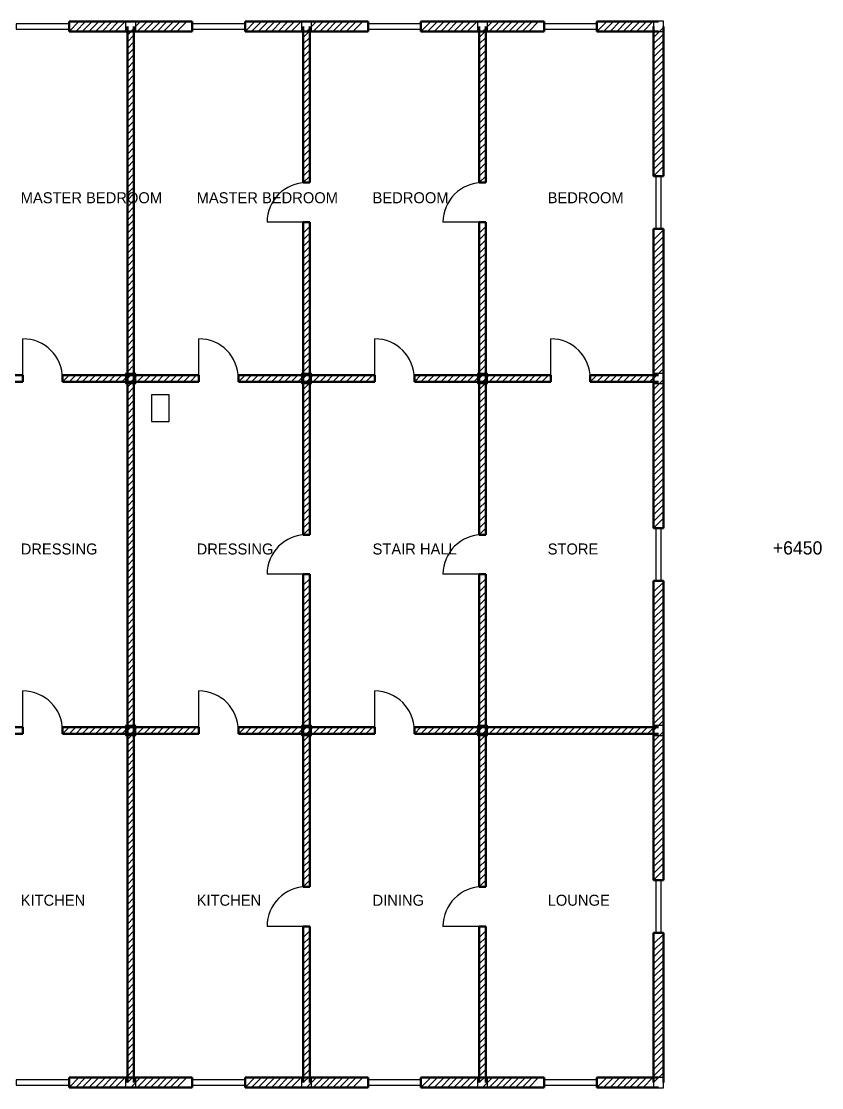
# Model space of a CAD drawing. Header units: millimetres. Extents: x -115 to 209599, y -4269 to 24115.
# Drawn here: x 81514 to 99711, y -115 to 24115 of the extents above; entities that cross this region are included whole.
import ezdxf

# ---------------------------------------------------------------- set-up
doc = ezdxf.new("R2010")
doc.units = ezdxf.units.MM
for name, color, linetype in [('COLUMN', 5, 'CONTINUOUS'), ('DOOR', 3, 'CONTINUOUS'), ('SANITARY', 7, 'CONTINUOUS'), ('TEXT', 6, 'CONTINUOUS'), ('WALL', 4, 'CONTINUOUS'), ('WIND', 2, 'CONTINUOUS')]:
    doc.layers.add(name, color=color, linetype=linetype)

msp = doc.modelspace()

# ---------------------------------------------------------------- linework, layer by layer
at = {"layer": 'COLUMN'}
for points in [[(83885, 23885), (84115, 23885), (84115, 24115), (83885, 24115)], [(87885, 23885), (88115, 23885), (88115, 24115), (87885, 24115)], [(91885, 23885), (92115, 23885), (92115, 24115), (91885, 24115)], [(95885, 23885), (96115, 23885), (96115, 24115), (95885, 24115)], [(83885, 15885), (84115, 15885), (84115, 16115), (83885, 16115)], [(87885, 15885), (88115, 15885), (88115, 16115), (87885, 16115)], [(91885, 15885), (92115, 15885), (92115, 16115), (91885, 16115)], [(95885, 15885), (96115, 15885), (96115, 16115), (95885, 16115)], [(83885, 7885), (84115, 7885), (84115, 8115), (83885, 8115)], [(87885, 7885), (88115, 7885), (88115, 8115), (87885, 8115)], [(91885, 7885), (92115, 7885), (92115, 8115), (91885, 8115)], [(95885, 7885), (96115, 7885), (96115, 8115), (95885, 8115)], [(83885, -115), (84115, -115), (84115, 115), (83885, 115)], [(87885, -115), (88115, -115), (88115, 115), (87885, 115)], [(91885, -115), (92115, -115), (92115, 115), (91885, 115)], [(95885, -115), (96115, -115), (96115, 115), (95885, 115)]]:
    msp.add_lwpolyline(points, close=True, dxfattribs=at)
at = {"layer": 'DOOR'}
for p, q in [((88000, 19550), (87100, 19550)), ((92000, 19550), (91100, 19550)), ((81550, 16000), (81550, 16900)), ((85550, 16000), (85550, 16900)), ((89550, 16000), (89550, 16900)), ((93550, 16000), (93550, 16900)), ((88000, 11550), (87100, 11550)), ((92000, 11550), (91100, 11550)), ((81550, 8000), (81550, 8900)), ((85550, 8000), (85550, 8900)), ((89550, 8000), (89550, 8900)), ((88000, 3550), (87100, 3550)), ((92000, 3550), (91100, 3550))]:
    msp.add_line(p, q, dxfattribs=at)
for centre, start, end in [((88000, 19550), 90, 180), ((92000, 19550), 90, 180), ((81550, 16000), 0, 90), ((85550, 16000), 0, 90), ((89550, 16000), 0, 90), ((93550, 16000), 0, 90), ((88000, 11550), 90, 180), ((92000, 11550), 90, 180), ((81550, 8000), 0, 90), ((85550, 8000), 0, 90), ((89550, 8000), 0, 90), ((88000, 3550), 90, 180), ((92000, 3550), 90, 180)]:
    msp.add_arc(centre, 900, start, end, dxfattribs=at)
at = {"layer": 'SANITARY'}
msp.add_lwpolyline([(84475, 15025), (84875, 15025), (84875, 15625), (84475, 15625)], close=True, dxfattribs=at)
at = {"layer": 'WALL', "lineweight": 50}
for p, q in [((84000, 24112.5), (82600, 24112.5)), ((82600, 23887.5), (82600, 24112.5)), ((83925, 16000), (83925, 24000)), ((85400, 24112.5), (84000, 24112.5)), ((84075, 24000), (84075, 16000)), ((85400, 23887.5), (85400, 24112.5)), ((88000, 24112.5), (86600, 24112.5)), ((86600, 23887.5), (86600, 24112.5)), ((87925, 20450), (87925, 24000)), ((89400, 24112.5), (88000, 24112.5)), ((88075, 24000), (88075, 20450)), ((89400, 23887.5), (89400, 24112.5)), ((92000, 24112.5), (90600, 24112.5)), ((90600, 23887.5), (90600, 24112.5)), ((91925, 20450), (91925, 24000)), ((93400, 24112.5), (92000, 24112.5)), ((92075, 24000), (92075, 20450)), ((93400, 23887.5), (93400, 24112.5)), ((96000, 24112.5), (94600, 24112.5)), ((94600, 23887.5), (94600, 24112.5)), ((95887.5, 20600), (95887.5, 24000)), ((96112.5, 24000), (96112.5, 20600)), ((82600, 23887.5), (84000, 23887.5)), ((84000, 23887.5), (85400, 23887.5)), ((86600, 23887.5), (88000, 23887.5)), ((88000, 23887.5), (89400, 23887.5)), ((90600, 23887.5), (92000, 23887.5)), ((92000, 23887.5), (93400, 23887.5)), ((94600, 23887.5), (96000, 23887.5)), ((95887.5, 20600), (96112.5, 20600)), ((87925, 20450), (88075, 20450)), ((91925, 20450), (92075, 20450)), ((87925, 16000), (87925, 19550)), ((87925, 19550), (88075, 19550)), ((88075, 19550), (88075, 16000)), ((91925, 16000), (91925, 19550)), ((91925, 19550), (92075, 19550)), ((92075, 19550), (92075, 16000)), ((95887.5, 16000), (95887.5, 19400)), ((95887.5, 19400), (96112.5, 19400)), ((96112.5, 19400), (96112.5, 16000)), ((81550, 16075), (80000, 16075)), ((81550, 15925), (81550, 16075)), ((84000, 16075), (82450, 16075)), ((82450, 15925), (82450, 16075)), ((83925, 8000), (83925, 16000)), ((85550, 16075), (84000, 16075)), ((84075, 16000), (84075, 8000)), ((85550, 15925), (85550, 16075)), ((88000, 16075), (86450, 16075)), ((86450, 15925), (86450, 16075)), ((87925, 12450), (87925, 16000)), ((89550, 16075), (88000, 16075)), ((88075, 16000), (88075, 12450)), ((89550, 15925), (89550, 16075)), ((92000, 16075), (90450, 16075)), ((90450, 15925), (90450, 16075)), ((91925, 12450), (91925, 16000)), ((93550, 16075), (92000, 16075)), ((92075, 16000), (92075, 12450)), ((93550, 15925), (93550, 16075)), ((96000, 16075), (94450, 16075)), ((94450, 15925), (94450, 16075)), ((95887.5, 12600), (95887.5, 16000)), ((96112.5, 16000), (96112.5, 12600)), ((80000, 15925), (81550, 15925)), ((82450, 15925), (84000, 15925)), ((84000, 15925), (85550, 15925)), ((86450, 15925), (88000, 15925)), ((88000, 15925), (89550, 15925)), ((90450, 15925), (92000, 15925)), ((92000, 15925), (93550, 15925)), ((94450, 15925), (96000, 15925)), ((95887.5, 12600), (96112.5, 12600)), ((87925, 12450), (88075, 12450)), ((91925, 12450), (92075, 12450)), ((87925, 8000), (87925, 11550)), ((87925, 11550), (88075, 11550)), ((88075, 11550), (88075, 8000)), ((91925, 8000), (91925, 11550)), ((91925, 11550), (92075, 11550)), ((92075, 11550), (92075, 8000)), ((95887.5, 8000), (95887.5, 11400)), ((95887.5, 11400), (96112.5, 11400)), ((96112.5, 11400), (96112.5, 8000)), ((81550, 8075), (80000, 8075)), ((81550, 7925), (81550, 8075)), ((84000, 8075), (82450, 8075)), ((82450, 7925), (82450, 8075)), ((83925, 0), (83925, 8000)), ((85550, 8075), (84000, 8075)), ((84075, 8000), (84075, 0)), ((85550, 7925), (85550, 8075)), ((88000, 8075), (86450, 8075)), ((86450, 7925), (86450, 8075)), ((87925, 4450), (87925, 8000)), ((89550, 8075), (88000, 8075)), ((88075, 8000), (88075, 4450)), ((89550, 7925), (89550, 8075)), ((92000, 8075), (90450, 8075)), ((90450, 7925), (90450, 8075)), ((91925, 4450), (91925, 8000)), ((96000, 8075), (92000, 8075)), ((92075, 8000), (92075, 4450)), ((95887.5, 4600), (95887.5, 8000)), ((96112.5, 8000), (96112.5, 4600)), ((80000, 7925), (81550, 7925)), ((82450, 7925), (84000, 7925)), ((84000, 7925), (85550, 7925)), ((86450, 7925), (88000, 7925)), ((88000, 7925), (89550, 7925)), ((90450, 7925), (92000, 7925)), ((92000, 7925), (96000, 7925)), ((87925, 4450), (88075, 4450)), ((91925, 4450), (92075, 4450)), ((95887.5, 4600), (96112.5, 4600)), ((87925, 0), (87925, 3550)), ((87925, 3550), (88075, 3550)), ((88075, 3550), (88075, 0)), ((91925, 0), (91925, 3550)), ((91925, 3550), (92075, 3550)), ((92075, 3550), (92075, 0)), ((95887.5, 0), (95887.5, 3400)), ((95887.5, 3400), (96112.5, 3400)), ((96112.5, 3400), (96112.5, 0)), ((84000, 112.5), (82600, 112.5)), ((82600, -112.5), (82600, 112.5)), ((85400, 112.5), (84000, 112.5)), ((85400, -112.5), (85400, 112.5)), ((88000, 112.5), (86600, 112.5)), ((86600, -112.5), (86600, 112.5)), ((89400, 112.5), (88000, 112.5)), ((89400, -112.5), (89400, 112.5)), ((92000, 112.5), (90600, 112.5)), ((90600, -112.5), (90600, 112.5)), ((93400, 112.5), (92000, 112.5)), ((93400, -112.5), (93400, 112.5)), ((96000, 112.5), (94600, 112.5)), ((94600, -112.5), (94600, 112.5)), ((82600, -112.5), (84000, -112.5)), ((84000, -112.5), (85400, -112.5)), ((86600, -112.5), (88000, -112.5)), ((88000, -112.5), (89400, -112.5)), ((90600, -112.5), (92000, -112.5)), ((92000, -112.5), (93400, -112.5)), ((94600, -112.5), (96000, -112.5))]:
    msp.add_line(p, q, dxfattribs=at)
at = {"layer": 'WALL'}
for p, q in [((82600, 23887.5), (82825, 24112.5)), ((82750, 23887.5), (82975, 24112.5)), ((82900, 23887.5), (83125, 24112.5)), ((83050, 23887.5), (83275, 24112.5)), ((83200, 23887.5), (83425, 24112.5)), ((83350, 23887.5), (83575, 24112.5)), ((83500, 23887.5), (83725, 24112.5)), ((83650, 23887.5), (83875, 24112.5)), ((84000, 23887.5), (84225, 24112.5)), ((84150, 23887.5), (84375, 24112.5)), ((84300, 23887.5), (84525, 24112.5)), ((84450, 23887.5), (84675, 24112.5)), ((84600, 23887.5), (84825, 24112.5)), ((84750, 23887.5), (84975, 24112.5)), ((84900, 23887.5), (85125, 24112.5)), ((85050, 23887.5), (85275, 24112.5)), ((86600, 23887.5), (86825, 24112.5)), ((86750, 23887.5), (86975, 24112.5)), ((86900, 23887.5), (87125, 24112.5)), ((87050, 23887.5), (87275, 24112.5)), ((87200, 23887.5), (87425, 24112.5)), ((87350, 23887.5), (87575, 24112.5)), ((87500, 23887.5), (87725, 24112.5)), ((87650, 23887.5), (87875, 24112.5)), ((88000, 23887.5), (88225, 24112.5)), ((88150, 23887.5), (88375, 24112.5)), ((88300, 23887.5), (88525, 24112.5)), ((88450, 23887.5), (88675, 24112.5)), ((88600, 23887.5), (88825, 24112.5)), ((88750, 23887.5), (88975, 24112.5)), ((88900, 23887.5), (89125, 24112.5)), ((89050, 23887.5), (89275, 24112.5)), ((90600, 23887.5), (90825, 24112.5)), ((90750, 23887.5), (90975, 24112.5)), ((90900, 23887.5), (91125, 24112.5)), ((91050, 23887.5), (91275, 24112.5)), ((91200, 23887.5), (91425, 24112.5)), ((91350, 23887.5), (91575, 24112.5)), ((91500, 23887.5), (91725, 24112.5)), ((91650, 23887.5), (91875, 24112.5)), ((92000, 23887.5), (92225, 24112.5)), ((92150, 23887.5), (92375, 24112.5)), ((92300, 23887.5), (92525, 24112.5)), ((92450, 23887.5), (92675, 24112.5)), ((92600, 23887.5), (92825, 24112.5)), ((92750, 23887.5), (92975, 24112.5)), ((92900, 23887.5), (93125, 24112.5)), ((93050, 23887.5), (93275, 24112.5)), ((94600, 23887.5), (94825, 24112.5)), ((94750, 23887.5), (94975, 24112.5)), ((94900, 23887.5), (95125, 24112.5)), ((95050, 23887.5), (95275, 24112.5)), ((95200, 23887.5), (95425, 24112.5)), ((95350, 23887.5), (95575, 24112.5)), ((95500, 23887.5), (95725, 24112.5)), ((95650, 23887.5), (95875, 24112.5)), ((83925, 23800), (84075, 23950)), ((83925, 23650), (84075, 23800)), ((87925, 23750), (88075, 23900)), ((87925, 23600), (88075, 23750)), ((91925, 23750), (92075, 23900)), ((91925, 23600), (92075, 23750)), ((95887.5, 23750), (96112.5, 23975)), ((95887.5, 23600), (96112.5, 23825)), ((83925, 23500), (84075, 23650)), ((87925, 23450), (88075, 23600)), ((91925, 23450), (92075, 23600)), ((95887.5, 23450), (96112.5, 23675)), ((95887.5, 23300), (96112.5, 23525)), ((83925, 23350), (84075, 23500)), ((83925, 23200), (84075, 23350)), ((87925, 23300), (88075, 23450)), ((87925, 23150), (88075, 23300)), ((91925, 23300), (92075, 23450)), ((91925, 23150), (92075, 23300)), ((95887.5, 23150), (96112.5, 23375)), ((83925, 23050), (84075, 23200)), ((83925, 22900), (84075, 23050)), ((87925, 23000), (88075, 23150)), ((91925, 23000), (92075, 23150)), ((95887.5, 23000), (96112.5, 23225)), ((95887.5, 22850), (96112.5, 23075)), ((83925, 22750), (84075, 22900)), ((87925, 22850), (88075, 23000)), ((87925, 22700), (88075, 22850)), ((91925, 22850), (92075, 23000)), ((91925, 22700), (92075, 22850)), ((95887.5, 22700), (96112.5, 22925)), ((83925, 22600), (84075, 22750)), ((83925, 22450), (84075, 22600)), ((87925, 22550), (88075, 22700)), ((87925, 22400), (88075, 22550)), ((91925, 22550), (92075, 22700)), ((91925, 22400), (92075, 22550)), ((95887.5, 22550), (96112.5, 22775)), ((95887.5, 22400), (96112.5, 22625)), ((83925, 22300), (84075, 22450)), ((83925, 22150), (84075, 22300)), ((87925, 22250), (88075, 22400)), ((91925, 22250), (92075, 22400)), ((95887.5, 22250), (96112.5, 22475)), ((95887.5, 22100), (96112.5, 22325)), ((83925, 22000), (84075, 22150)), ((87925, 22100), (88075, 22250)), ((87925, 21950), (88075, 22100)), ((91925, 22100), (92075, 22250)), ((91925, 21950), (92075, 22100)), ((95887.5, 21950), (96112.5, 22175)), ((83925, 21850), (84075, 22000)), ((83925, 21700), (84075, 21850)), ((87925, 21800), (88075, 21950)), ((91925, 21800), (92075, 21950)), ((95887.5, 21800), (96112.5, 22025)), ((95887.5, 21650), (96112.5, 21875)), ((83925, 21550), (84075, 21700)), ((87925, 21650), (88075, 21800)), ((87925, 21500), (88075, 21650)), ((91925, 21650), (92075, 21800)), ((91925, 21500), (92075, 21650)), ((95887.5, 21500), (96112.5, 21725)), ((95887.5, 21350), (96112.5, 21575)), ((83925, 21400), (84075, 21550)), ((83925, 21250), (84075, 21400)), ((87925, 21350), (88075, 21500)), ((87925, 21200), (88075, 21350)), ((91925, 21350), (92075, 21500)), ((91925, 21200), (92075, 21350)), ((95887.5, 21200), (96112.5, 21425)), ((83925, 21100), (84075, 21250)), ((83925, 20950), (84075, 21100)), ((87925, 21050), (88075, 21200)), ((91925, 21050), (92075, 21200)), ((95887.5, 21050), (96112.5, 21275)), ((95887.5, 20900), (96112.5, 21125)), ((83925, 20800), (84075, 20950)), ((87925, 20900), (88075, 21050)), ((87925, 20750), (88075, 20900)), ((91925, 20900), (92075, 21050)), ((91925, 20750), (92075, 20900)), ((95887.5, 20750), (96112.5, 20975)), ((83925, 20650), (84075, 20800)), ((83925, 20500), (84075, 20650)), ((87925, 20600), (88075, 20750)), ((87925, 20450), (88075, 20600)), ((91925, 20600), (92075, 20750)), ((91925, 20450), (92075, 20600)), ((95887.5, 20600), (96112.5, 20825)), ((83925, 20350), (84075, 20500)), ((83925, 20200), (84075, 20350)), ((83925, 20050), (84075, 20200)), ((83925, 19900), (84075, 20050)), ((83925, 19750), (84075, 19900)), ((83925, 19600), (84075, 19750)), ((83925, 19450), (84075, 19600)), ((83925, 19300), (84075, 19450)), ((87925, 19300), (88075, 19450)), ((91925, 19300), (92075, 19450)), ((83925, 19150), (84075, 19300)), ((83925, 19000), (84075, 19150)), ((87925, 19150), (88075, 19300)), ((87925, 19000), (88075, 19150)), ((91925, 19150), (92075, 19300)), ((91925, 19000), (92075, 19150)), ((95887.5, 19150), (96112.5, 19375)), ((95887.5, 19000), (96112.5, 19225)), ((83925, 18850), (84075, 19000)), ((87925, 18850), (88075, 19000)), ((91925, 18850), (92075, 19000)), ((95887.5, 18850), (96112.5, 19075)), ((95887.5, 18700), (96112.5, 18925)), ((83925, 18700), (84075, 18850)), ((83925, 18550), (84075, 18700)), ((87925, 18700), (88075, 18850)), ((87925, 18550), (88075, 18700)), ((91925, 18700), (92075, 18850)), ((91925, 18550), (92075, 18700)), ((95887.5, 18550), (96112.5, 18775)), ((83925, 18400), (84075, 18550)), ((87925, 18400), (88075, 18550)), ((91925, 18400), (92075, 18550)), ((95887.5, 18400), (96112.5, 18625)), ((95887.5, 18250), (96112.5, 18475)), ((83925, 18250), (84075, 18400)), ((83925, 18100), (84075, 18250)), ((87925, 18250), (88075, 18400)), ((87925, 18100), (88075, 18250)), ((91925, 18250), (92075, 18400)), ((91925, 18100), (92075, 18250)), ((95887.5, 18100), (96112.5, 18325)), ((95887.5, 17950), (96112.5, 18175)), ((83925, 17950), (84075, 18100)), ((83925, 17800), (84075, 17950)), ((87925, 17950), (88075, 18100)), ((87925, 17800), (88075, 17950)), ((91925, 17950), (92075, 18100)), ((91925, 17800), (92075, 17950)), ((95887.5, 17800), (96112.5, 18025)), ((83925, 17650), (84075, 17800)), ((87925, 17650), (88075, 17800)), ((91925, 17650), (92075, 17800)), ((95887.5, 17650), (96112.5, 17875)), ((95887.5, 17500), (96112.5, 17725)), ((83925, 17500), (84075, 17650)), ((83925, 17350), (84075, 17500)), ((87925, 17500), (88075, 17650)), ((87925, 17350), (88075, 17500)), ((91925, 17500), (92075, 17650)), ((91925, 17350), (92075, 17500)), ((95887.5, 17350), (96112.5, 17575)), ((83925, 17200), (84075, 17350)), ((87925, 17200), (88075, 17350)), ((91925, 17200), (92075, 17350)), ((95887.5, 17200), (96112.5, 17425)), ((95887.5, 17050), (96112.5, 17275)), ((83925, 17050), (84075, 17200)), ((83925, 16900), (84075, 17050)), ((87925, 17050), (88075, 17200)), ((87925, 16900), (88075, 17050)), ((91925, 17050), (92075, 17200)), ((91925, 16900), (92075, 17050)), ((95887.5, 16900), (96112.5, 17125)), ((95887.5, 16750), (96112.5, 16975)), ((83925, 16750), (84075, 16900)), ((83925, 16600), (84075, 16750)), ((87925, 16750), (88075, 16900)), ((87925, 16600), (88075, 16750)), ((91925, 16750), (92075, 16900)), ((91925, 16600), (92075, 16750)), ((95887.5, 16600), (96112.5, 16825)), ((83925, 16450), (84075, 16600)), ((87925, 16450), (88075, 16600)), ((91925, 16450), (92075, 16600)), ((95887.5, 16450), (96112.5, 16675)), ((95887.5, 16300), (96112.5, 16525)), ((83925, 16300), (84075, 16450)), ((83925, 16150), (84075, 16300)), ((87925, 16300), (88075, 16450)), ((87925, 16150), (88075, 16300)), ((91925, 16300), (92075, 16450)), ((91925, 16150), (92075, 16300)), ((95887.5, 16150), (96112.5, 16375)), ((82450, 15925), (82600, 16075)), ((82600, 15925), (82750, 16075)), ((82750, 15925), (82900, 16075)), ((82900, 15925), (83050, 16075)), ((83050, 15925), (83200, 16075)), ((83200, 15925), (83350, 16075)), ((83350, 15925), (83500, 16075)), ((83500, 15925), (83650, 16075)), ((83650, 15925), (83800, 16075)), ((83800, 15925), (83950, 16075)), ((83925, 16000), (84075, 16150)), ((84000, 15925), (84150, 16075)), ((84150, 15925), (84300, 16075)), ((84300, 15925), (84450, 16075)), ((84450, 15925), (84600, 16075)), ((84600, 15925), (84750, 16075)), ((84750, 15925), (84900, 16075)), ((84900, 15925), (85050, 16075)), ((85050, 15925), (85200, 16075)), ((85200, 15925), (85350, 16075)), ((85350, 15925), (85500, 16075)), ((86450, 15925), (86600, 16075)), ((86600, 15925), (86750, 16075)), ((86750, 15925), (86900, 16075)), ((86900, 15925), (87050, 16075)), ((87050, 15925), (87200, 16075)), ((87200, 15925), (87350, 16075)), ((87350, 15925), (87500, 16075)), ((87500, 15925), (87650, 16075)), ((87650, 15925), (87800, 16075)), ((87800, 15925), (87950, 16075)), ((87925, 16000), (88075, 16150)), ((88000, 15925), (88150, 16075)), ((88150, 15925), (88300, 16075)), ((88300, 15925), (88450, 16075)), ((88450, 15925), (88600, 16075)), ((88600, 15925), (88750, 16075)), ((88750, 15925), (88900, 16075)), ((88900, 15925), (89050, 16075)), ((89050, 15925), (89200, 16075)), ((89200, 15925), (89350, 16075)), ((89350, 15925), (89500, 16075)), ((90450, 15925), (90600, 16075)), ((90600, 15925), (90750, 16075)), ((90750, 15925), (90900, 16075)), ((90900, 15925), (91050, 16075)), ((91050, 15925), (91200, 16075)), ((91200, 15925), (91350, 16075)), ((91350, 15925), (91500, 16075)), ((91500, 15925), (91650, 16075)), ((91650, 15925), (91800, 16075)), ((91800, 15925), (91950, 16075)), ((91925, 16000), (92075, 16150)), ((92000, 15925), (92150, 16075)), ((92150, 15925), (92300, 16075)), ((92300, 15925), (92450, 16075)), ((92450, 15925), (92600, 16075)), ((92600, 15925), (92750, 16075)), ((92750, 15925), (92900, 16075)), ((92900, 15925), (93050, 16075)), ((93050, 15925), (93200, 16075)), ((93200, 15925), (93350, 16075)), ((93350, 15925), (93500, 16075)), ((94450, 15925), (94600, 16075)), ((94600, 15925), (94750, 16075)), ((94750, 15925), (94900, 16075)), ((94900, 15925), (95050, 16075)), ((95050, 15925), (95200, 16075)), ((95200, 15925), (95350, 16075)), ((95350, 15925), (95500, 16075)), ((95500, 15925), (95650, 16075)), ((95650, 15925), (95800, 16075)), ((95800, 15925), (95950, 16075)), ((95887.5, 16000), (96112.5, 16225)), ((83925, 15800), (84075, 15950)), ((83925, 15650), (84075, 15800)), ((87925, 15750), (88075, 15900)), ((87925, 15600), (88075, 15750)), ((91925, 15750), (92075, 15900)), ((91925, 15600), (92075, 15750)), ((95887.5, 15750), (96112.5, 15975)), ((95887.5, 15600), (96112.5, 15825)), ((83925, 15500), (84075, 15650)), ((87925, 15450), (88075, 15600)), ((91925, 15450), (92075, 15600)), ((95887.5, 15450), (96112.5, 15675)), ((95887.5, 15300), (96112.5, 15525)), ((83925, 15350), (84075, 15500)), ((83925, 15200), (84075, 15350)), ((87925, 15300), (88075, 15450)), ((87925, 15150), (88075, 15300)), ((91925, 15300), (92075, 15450)), ((91925, 15150), (92075, 15300)), ((95887.5, 15150), (96112.5, 15375)), ((83925, 15050), (84075, 15200)), ((83925, 14900), (84075, 15050)), ((87925, 15000), (88075, 15150)), ((91925, 15000), (92075, 15150)), ((95887.5, 15000), (96112.5, 15225)), ((95887.5, 14850), (96112.5, 15075)), ((83925, 14750), (84075, 14900)), ((87925, 14850), (88075, 15000)), ((87925, 14700), (88075, 14850)), ((91925, 14850), (92075, 15000)), ((91925, 14700), (92075, 14850)), ((95887.5, 14700), (96112.5, 14925)), ((83925, 14600), (84075, 14750)), ((83925, 14450), (84075, 14600)), ((87925, 14550), (88075, 14700)), ((87925, 14400), (88075, 14550)), ((91925, 14550), (92075, 14700)), ((91925, 14400), (92075, 14550)), ((95887.5, 14550), (96112.5, 14775)), ((95887.5, 14400), (96112.5, 14625)), ((83925, 14300), (84075, 14450)), ((83925, 14150), (84075, 14300)), ((87925, 14250), (88075, 14400)), ((91925, 14250), (92075, 14400)), ((95887.5, 14250), (96112.5, 14475)), ((95887.5, 14100), (96112.5, 14325)), ((83925, 14000), (84075, 14150)), ((87925, 14100), (88075, 14250)), ((87925, 13950), (88075, 14100)), ((91925, 14100), (92075, 14250)), ((91925, 13950), (92075, 14100)), ((95887.5, 13950), (96112.5, 14175)), ((83925, 13850), (84075, 14000)), ((83925, 13700), (84075, 13850)), ((87925, 13800), (88075, 13950)), ((91925, 13800), (92075, 13950)), ((95887.5, 13800), (96112.5, 14025)), ((95887.5, 13650), (96112.5, 13875)), ((83925, 13550), (84075, 13700)), ((87925, 13650), (88075, 13800)), ((87925, 13500), (88075, 13650)), ((91925, 13650), (92075, 13800)), ((91925, 13500), (92075, 13650)), ((95887.5, 13500), (96112.5, 13725)), ((95887.5, 13350), (96112.5, 13575)), ((83925, 13400), (84075, 13550)), ((83925, 13250), (84075, 13400)), ((87925, 13350), (88075, 13500)), ((87925, 13200), (88075, 13350)), ((91925, 13350), (92075, 13500)), ((91925, 13200), (92075, 13350)), ((95887.5, 13200), (96112.5, 13425)), ((83925, 13100), (84075, 13250)), ((83925, 12950), (84075, 13100)), ((87925, 13050), (88075, 13200)), ((91925, 13050), (92075, 13200)), ((95887.5, 13050), (96112.5, 13275)), ((95887.5, 12900), (96112.5, 13125)), ((83925, 12800), (84075, 12950)), ((87925, 12900), (88075, 13050)), ((87925, 12750), (88075, 12900)), ((91925, 12900), (92075, 13050)), ((91925, 12750), (92075, 12900)), ((95887.5, 12750), (96112.5, 12975)), ((83925, 12650), (84075, 12800)), ((83925, 12500), (84075, 12650)), ((87925, 12600), (88075, 12750)), ((87925, 12450), (88075, 12600)), ((91925, 12600), (92075, 12750)), ((91925, 12450), (92075, 12600)), ((95887.5, 12600), (96112.5, 12825)), ((83925, 12350), (84075, 12500)), ((83925, 12200), (84075, 12350)), ((83925, 12050), (84075, 12200)), ((83925, 11900), (84075, 12050)), ((83925, 11750), (84075, 11900)), ((83925, 11600), (84075, 11750)), ((83925, 11450), (84075, 11600)), ((83925, 11300), (84075, 11450)), ((87925, 11300), (88075, 11450)), ((91925, 11300), (92075, 11450)), ((83925, 11150), (84075, 11300)), ((83925, 11000), (84075, 11150)), ((87925, 11150), (88075, 11300)), ((87925, 11000), (88075, 11150)), ((91925, 11150), (92075, 11300)), ((91925, 11000), (92075, 11150)), ((95887.5, 11150), (96112.5, 11375)), ((95887.5, 11000), (96112.5, 11225)), ((83925, 10850), (84075, 11000)), ((87925, 10850), (88075, 11000)), ((91925, 10850), (92075, 11000)), ((95887.5, 10850), (96112.5, 11075)), ((95887.5, 10700), (96112.5, 10925)), ((83925, 10700), (84075, 10850)), ((83925, 10550), (84075, 10700)), ((87925, 10700), (88075, 10850)), ((87925, 10550), (88075, 10700)), ((91925, 10700), (92075, 10850)), ((91925, 10550), (92075, 10700)), ((95887.5, 10550), (96112.5, 10775)), ((83925, 10400), (84075, 10550)), ((87925, 10400), (88075, 10550)), ((91925, 10400), (92075, 10550)), ((95887.5, 10400), (96112.5, 10625)), ((95887.5, 10250), (96112.5, 10475)), ((83925, 10250), (84075, 10400)), ((83925, 10100), (84075, 10250)), ((87925, 10250), (88075, 10400)), ((87925, 10100), (88075, 10250)), ((91925, 10250), (92075, 10400)), ((91925, 10100), (92075, 10250)), ((95887.5, 10100), (96112.5, 10325)), ((83925, 9950), (84075, 10100)), ((83925, 9800), (84075, 9950)), ((87925, 9950), (88075, 10100)), ((87925, 9800), (88075, 9950)), ((91925, 9950), (92075, 10100)), ((91925, 9800), (92075, 9950)), ((95887.5, 9950), (96112.5, 10175)), ((95887.5, 9800), (96112.5, 10025)), ((83925, 9650), (84075, 9800)), ((87925, 9650), (88075, 9800)), ((91925, 9650), (92075, 9800)), ((95887.5, 9650), (96112.5, 9875)), ((95887.5, 9500), (96112.5, 9725)), ((83925, 9500), (84075, 9650)), ((83925, 9350), (84075, 9500)), ((87925, 9500), (88075, 9650)), ((87925, 9350), (88075, 9500)), ((91925, 9500), (92075, 9650)), ((91925, 9350), (92075, 9500)), ((95887.5, 9350), (96112.5, 9575)), ((83925, 9200), (84075, 9350)), ((87925, 9200), (88075, 9350)), ((91925, 9200), (92075, 9350)), ((95887.5, 9200), (96112.5, 9425)), ((95887.5, 9050), (96112.5, 9275)), ((83925, 9050), (84075, 9200)), ((83925, 8900), (84075, 9050)), ((87925, 9050), (88075, 9200)), ((87925, 8900), (88075, 9050)), ((91925, 9050), (92075, 9200)), ((91925, 8900), (92075, 9050)), ((95887.5, 8900), (96112.5, 9125)), ((95887.5, 8750), (96112.5, 8975)), ((83925, 8750), (84075, 8900)), ((83925, 8600), (84075, 8750)), ((87925, 8750), (88075, 8900)), ((87925, 8600), (88075, 8750)), ((91925, 8750), (92075, 8900)), ((91925, 8600), (92075, 8750)), ((95887.5, 8600), (96112.5, 8825)), ((83925, 8450), (84075, 8600)), ((87925, 8450), (88075, 8600)), ((91925, 8450), (92075, 8600)), ((95887.5, 8450), (96112.5, 8675)), ((95887.5, 8300), (96112.5, 8525)), ((83925, 8300), (84075, 8450)), ((83925, 8150), (84075, 8300)), ((87925, 8300), (88075, 8450)), ((87925, 8150), (88075, 8300)), ((91925, 8300), (92075, 8450)), ((91925, 8150), (92075, 8300)), ((95887.5, 8150), (96112.5, 8375)), ((82450, 7925), (82600, 8075)), ((82600, 7925), (82750, 8075)), ((82750, 7925), (82900, 8075)), ((82900, 7925), (83050, 8075)), ((83050, 7925), (83200, 8075)), ((83200, 7925), (83350, 8075)), ((83350, 7925), (83500, 8075)), ((83500, 7925), (83650, 8075)), ((83650, 7925), (83800, 8075)), ((83800, 7925), (83950, 8075)), ((83925, 8000), (84075, 8150)), ((84000, 7925), (84150, 8075)), ((84150, 7925), (84300, 8075)), ((84300, 7925), (84450, 8075)), ((84450, 7925), (84600, 8075)), ((84600, 7925), (84750, 8075)), ((84750, 7925), (84900, 8075)), ((84900, 7925), (85050, 8075)), ((85050, 7925), (85200, 8075)), ((85200, 7925), (85350, 8075)), ((85350, 7925), (85500, 8075)), ((86450, 7925), (86600, 8075)), ((86600, 7925), (86750, 8075)), ((86750, 7925), (86900, 8075)), ((86900, 7925), (87050, 8075)), ((87050, 7925), (87200, 8075)), ((87200, 7925), (87350, 8075)), ((87350, 7925), (87500, 8075)), ((87500, 7925), (87650, 8075)), ((87650, 7925), (87800, 8075)), ((87800, 7925), (87950, 8075)), ((87925, 8000), (88075, 8150)), ((88000, 7925), (88150, 8075)), ((88150, 7925), (88300, 8075)), ((88300, 7925), (88450, 8075)), ((88450, 7925), (88600, 8075)), ((88600, 7925), (88750, 8075)), ((88750, 7925), (88900, 8075)), ((88900, 7925), (89050, 8075)), ((89050, 7925), (89200, 8075)), ((89200, 7925), (89350, 8075)), ((89350, 7925), (89500, 8075)), ((90450, 7925), (90600, 8075)), ((90600, 7925), (90750, 8075)), ((90750, 7925), (90900, 8075)), ((90900, 7925), (91050, 8075)), ((91050, 7925), (91200, 8075)), ((91200, 7925), (91350, 8075)), ((91350, 7925), (91500, 8075)), ((91500, 7925), (91650, 8075)), ((91650, 7925), (91800, 8075)), ((91800, 7925), (91950, 8075)), ((91925, 8000), (92075, 8150)), ((92000, 7925), (92150, 8075)), ((92150, 7925), (92300, 8075)), ((92300, 7925), (92450, 8075)), ((92450, 7925), (92600, 8075)), ((92600, 7925), (92750, 8075)), ((92750, 7925), (92900, 8075)), ((92900, 7925), (93050, 8075)), ((93050, 7925), (93200, 8075)), ((93200, 7925), (93350, 8075)), ((93350, 7925), (93500, 8075)), ((93500, 7925), (93650, 8075)), ((93650, 7925), (93800, 8075)), ((93800, 7925), (93950, 8075)), ((93950, 7925), (94100, 8075)), ((94100, 7925), (94250, 8075)), ((94250, 7925), (94400, 8075)), ((94400, 7925), (94550, 8075)), ((94550, 7925), (94700, 8075)), ((94700, 7925), (94850, 8075)), ((94850, 7925), (95000, 8075)), ((95000, 7925), (95150, 8075)), ((95150, 7925), (95300, 8075)), ((95300, 7925), (95450, 8075)), ((95450, 7925), (95600, 8075)), ((95600, 7925), (95750, 8075)), ((95750, 7925), (95900, 8075)), ((95887.5, 8000), (96112.5, 8225)), ((83925, 7800), (84075, 7950)), ((83925, 7650), (84075, 7800)), ((87925, 7750), (88075, 7900)), ((91925, 7750), (92075, 7900)), ((95887.5, 7750), (96112.5, 7975)), ((95887.5, 7600), (96112.5, 7825)), ((83925, 7500), (84075, 7650)), ((87925, 7600), (88075, 7750)), ((87925, 7450), (88075, 7600)), ((91925, 7600), (92075, 7750)), ((91925, 7450), (92075, 7600)), ((95887.5, 7450), (96112.5, 7675)), ((95887.5, 7300), (96112.5, 7525)), ((83925, 7350), (84075, 7500)), ((83925, 7200), (84075, 7350)), ((87925, 7300), (88075, 7450)), ((87925, 7150), (88075, 7300)), ((91925, 7300), (92075, 7450)), ((91925, 7150), (92075, 7300)), ((95887.5, 7150), (96112.5, 7375)), ((83925, 7050), (84075, 7200)), ((83925, 6900), (84075, 7050)), ((87925, 7000), (88075, 7150)), ((91925, 7000), (92075, 7150)), ((95887.5, 7000), (96112.5, 7225)), ((95887.5, 6850), (96112.5, 7075)), ((83925, 6750), (84075, 6900)), ((87925, 6850), (88075, 7000)), ((87925, 6700), (88075, 6850)), ((91925, 6850), (92075, 7000)), ((91925, 6700), (92075, 6850)), ((95887.5, 6700), (96112.5, 6925)), ((83925, 6600), (84075, 6750)), ((83925, 6450), (84075, 6600)), ((87925, 6550), (88075, 6700)), ((87925, 6400), (88075, 6550)), ((91925, 6550), (92075, 6700)), ((91925, 6400), (92075, 6550)), ((95887.5, 6550), (96112.5, 6775)), ((95887.5, 6400), (96112.5, 6625)), ((83925, 6300), (84075, 6450)), ((83925, 6150), (84075, 6300)), ((87925, 6250), (88075, 6400)), ((91925, 6250), (92075, 6400)), ((95887.5, 6250), (96112.5, 6475)), ((95887.5, 6100), (96112.5, 6325)), ((83925, 6000), (84075, 6150)), ((87925, 6100), (88075, 6250)), ((87925, 5950), (88075, 6100)), ((91925, 6100), (92075, 6250)), ((91925, 5950), (92075, 6100)), ((95887.5, 5950), (96112.5, 6175)), ((83925, 5850), (84075, 6000)), ((83925, 5700), (84075, 5850)), ((87925, 5800), (88075, 5950)), ((91925, 5800), (92075, 5950)), ((95887.5, 5800), (96112.5, 6025)), ((95887.5, 5650), (96112.5, 5875)), ((83925, 5550), (84075, 5700)), ((87925, 5650), (88075, 5800)), ((87925, 5500), (88075, 5650)), ((91925, 5650), (92075, 5800)), ((91925, 5500), (92075, 5650)), ((95887.5, 5500), (96112.5, 5725)), ((95887.5, 5350), (96112.5, 5575)), ((83925, 5400), (84075, 5550)), ((83925, 5250), (84075, 5400)), ((87925, 5350), (88075, 5500)), ((87925, 5200), (88075, 5350)), ((91925, 5350), (92075, 5500)), ((91925, 5200), (92075, 5350)), ((95887.5, 5200), (96112.5, 5425)), ((83925, 5100), (84075, 5250)), ((83925, 4950), (84075, 5100)), ((87925, 5050), (88075, 5200)), ((91925, 5050), (92075, 5200)), ((95887.5, 5050), (96112.5, 5275)), ((95887.5, 4900), (96112.5, 5125)), ((83925, 4800), (84075, 4950)), ((87925, 4900), (88075, 5050)), ((87925, 4750), (88075, 4900)), ((91925, 4900), (92075, 5050)), ((91925, 4750), (92075, 4900)), ((95887.5, 4750), (96112.5, 4975)), ((83925, 4650), (84075, 4800)), ((83925, 4500), (84075, 4650)), ((87925, 4600), (88075, 4750)), ((91925, 4600), (92075, 4750)), ((95887.5, 4600), (96112.5, 4825)), ((83925, 4350), (84075, 4500)), ((87925, 4450), (88075, 4600)), ((91925, 4450), (92075, 4600)), ((83925, 4200), (84075, 4350)), ((83925, 4050), (84075, 4200)), ((83925, 3900), (84075, 4050)), ((83925, 3750), (84075, 3900)), ((83925, 3600), (84075, 3750)), ((83925, 3450), (84075, 3600)), ((83925, 3300), (84075, 3450)), ((87925, 3300), (88075, 3450)), ((91925, 3300), (92075, 3450)), ((83925, 3150), (84075, 3300)), ((83925, 3000), (84075, 3150)), ((87925, 3150), (88075, 3300)), ((87925, 3000), (88075, 3150)), ((91925, 3150), (92075, 3300)), ((91925, 3000), (92075, 3150)), ((95887.5, 3150), (96112.5, 3375)), ((95887.5, 3000), (96112.5, 3225)), ((83925, 2850), (84075, 3000)), ((87925, 2850), (88075, 3000)), ((91925, 2850), (92075, 3000)), ((95887.5, 2850), (96112.5, 3075)), ((95887.5, 2700), (96112.5, 2925)), ((83925, 2700), (84075, 2850)), ((83925, 2550), (84075, 2700)), ((87925, 2700), (88075, 2850)), ((87925, 2550), (88075, 2700)), ((91925, 2700), (92075, 2850)), ((91925, 2550), (92075, 2700)), ((95887.5, 2550), (96112.5, 2775)), ((83925, 2400), (84075, 2550)), ((87925, 2400), (88075, 2550)), ((91925, 2400), (92075, 2550)), ((95887.5, 2400), (96112.5, 2625)), ((95887.5, 2250), (96112.5, 2475)), ((83925, 2250), (84075, 2400)), ((83925, 2100), (84075, 2250)), ((87925, 2250), (88075, 2400)), ((87925, 2100), (88075, 2250)), ((91925, 2250), (92075, 2400)), ((91925, 2100), (92075, 2250)), ((95887.5, 2100), (96112.5, 2325)), ((83925, 1950), (84075, 2100)), ((83925, 1800), (84075, 1950)), ((87925, 1950), (88075, 2100)), ((87925, 1800), (88075, 1950)), ((91925, 1950), (92075, 2100)), ((91925, 1800), (92075, 1950)), ((95887.5, 1950), (96112.5, 2175)), ((95887.5, 1800), (96112.5, 2025)), ((83925, 1650), (84075, 1800)), ((87925, 1650), (88075, 1800)), ((91925, 1650), (92075, 1800)), ((95887.5, 1650), (96112.5, 1875)), ((95887.5, 1500), (96112.5, 1725)), ((83925, 1500), (84075, 1650)), ((83925, 1350), (84075, 1500)), ((87925, 1500), (88075, 1650)), ((87925, 1350), (88075, 1500)), ((91925, 1500), (92075, 1650)), ((91925, 1350), (92075, 1500)), ((95887.5, 1350), (96112.5, 1575)), ((83925, 1200), (84075, 1350)), ((87925, 1200), (88075, 1350)), ((91925, 1200), (92075, 1350)), ((95887.5, 1200), (96112.5, 1425)), ((95887.5, 1050), (96112.5, 1275)), ((83925, 1050), (84075, 1200)), ((83925, 900), (84075, 1050)), ((87925, 1050), (88075, 1200)), ((87925, 900), (88075, 1050)), ((91925, 1050), (92075, 1200)), ((91925, 900), (92075, 1050)), ((95887.5, 900), (96112.5, 1125)), ((95887.5, 750), (96112.5, 975)), ((83925, 750), (84075, 900)), ((83925, 600), (84075, 750)), ((87925, 750), (88075, 900)), ((87925, 600), (88075, 750)), ((91925, 750), (92075, 900)), ((91925, 600), (92075, 750)), ((95887.5, 600), (96112.5, 825)), ((83925, 450), (84075, 600)), ((87925, 450), (88075, 600)), ((91925, 450), (92075, 600)), ((95887.5, 450), (96112.5, 675)), ((95887.5, 300), (96112.5, 525)), ((83925, 300), (84075, 450)), ((83925, 150), (84075, 300)), ((87925, 300), (88075, 450)), ((87925, 150), (88075, 300)), ((91925, 300), (92075, 450)), ((91925, 150), (92075, 300)), ((95887.5, 150), (96112.5, 375)), ((82600, -112.5), (82825, 112.5)), ((82750, -112.5), (82975, 112.5)), ((82900, -112.5), (83125, 112.5)), ((83050, -112.5), (83275, 112.5)), ((83200, -112.5), (83425, 112.5)), ((83350, -112.5), (83575, 112.5)), ((83500, -112.5), (83725, 112.5)), ((83650, -112.5), (83875, 112.5)), ((83925, 0), (84075, 150)), ((84000, -112.5), (84225, 112.5)), ((84150, -112.5), (84375, 112.5)), ((84300, -112.5), (84525, 112.5)), ((84450, -112.5), (84675, 112.5)), ((84600, -112.5), (84825, 112.5)), ((84750, -112.5), (84975, 112.5)), ((84900, -112.5), (85125, 112.5)), ((85050, -112.5), (85275, 112.5)), ((86600, -112.5), (86825, 112.5)), ((86750, -112.5), (86975, 112.5)), ((86900, -112.5), (87125, 112.5)), ((87050, -112.5), (87275, 112.5)), ((87200, -112.5), (87425, 112.5)), ((87350, -112.5), (87575, 112.5)), ((87500, -112.5), (87725, 112.5)), ((87650, -112.5), (87875, 112.5)), ((87925, 0), (88075, 150)), ((88000, -112.5), (88225, 112.5)), ((88150, -112.5), (88375, 112.5)), ((88300, -112.5), (88525, 112.5)), ((88450, -112.5), (88675, 112.5)), ((88600, -112.5), (88825, 112.5)), ((88750, -112.5), (88975, 112.5)), ((88900, -112.5), (89125, 112.5)), ((89050, -112.5), (89275, 112.5)), ((90600, -112.5), (90825, 112.5)), ((90750, -112.5), (90975, 112.5)), ((90900, -112.5), (91125, 112.5)), ((91050, -112.5), (91275, 112.5)), ((91200, -112.5), (91425, 112.5)), ((91350, -112.5), (91575, 112.5)), ((91500, -112.5), (91725, 112.5)), ((91650, -112.5), (91875, 112.5)), ((91925, 0), (92075, 150)), ((92000, -112.5), (92225, 112.5)), ((92150, -112.5), (92375, 112.5)), ((92300, -112.5), (92525, 112.5)), ((92450, -112.5), (92675, 112.5)), ((92600, -112.5), (92825, 112.5)), ((92750, -112.5), (92975, 112.5)), ((92900, -112.5), (93125, 112.5)), ((93050, -112.5), (93275, 112.5)), ((94600, -112.5), (94825, 112.5)), ((94750, -112.5), (94975, 112.5)), ((94900, -112.5), (95125, 112.5)), ((95050, -112.5), (95275, 112.5)), ((95200, -112.5), (95425, 112.5)), ((95350, -112.5), (95575, 112.5)), ((95500, -112.5), (95725, 112.5)), ((95650, -112.5), (95875, 112.5)), ((95887.5, 0), (96112.5, 225))]:
    msp.add_line(p, q, dxfattribs=at)
at = {"layer": 'WIND'}
for points in [[(81400, 23940), (82600, 23940), (82600, 24060), (81400, 24060)], [(85400, 23940), (86600, 23940), (86600, 24060), (85400, 24060)], [(89400, 23940), (90600, 23940), (90600, 24060), (89400, 24060)], [(93400, 23940), (94600, 23940), (94600, 24060), (93400, 24060)], [(95940, 19400), (96060, 19400), (96060, 20600), (95940, 20600)], [(95940, 11400), (96060, 11400), (96060, 12600), (95940, 12600)], [(95940, 3400), (96060, 3400), (96060, 4600), (95940, 4600)], [(81400, -60), (82600, -60), (82600, 60), (81400, 60)], [(85400, -60), (86600, -60), (86600, 60), (85400, 60)], [(89400, -60), (90600, -60), (90600, 60), (89400, 60)], [(93400, -60), (94600, -60), (94600, 60), (93400, 60)]]:
    msp.add_lwpolyline(points, close=True, dxfattribs=at)

# ---------------------------------------------------------------- texts
at = {"layer": 'TEXT'}
for s, height, p in [('MASTER BEDROOM', 250, (81500, 19981.2)), ('MASTER BEDROOM', 250, (85500, 19981.2)), ('BEDROOM', 250, (89500, 19981.2)), ('BEDROOM', 250, (93481.2, 19981.2)), ('DRESSING', 250, (81500, 12000)), ('DRESSING', 250, (85500, 12000)), ('STAIR HALL', 250, (89500, 12000)), ('STORE', 250, (93481.2, 12000)), ('+6450', 300, (98600, 12000)), ('KITCHEN', 250, (81500, 4018.8)), ('KITCHEN', 250, (85500, 4018.8)), ('DINING', 250, (89500, 4018.8)), ('LOUNGE', 250, (93481.2, 4018.8))]:
    msp.add_text(s, height=height, dxfattribs=at).set_placement(p)

doc.saveas('drawing.dxf')
